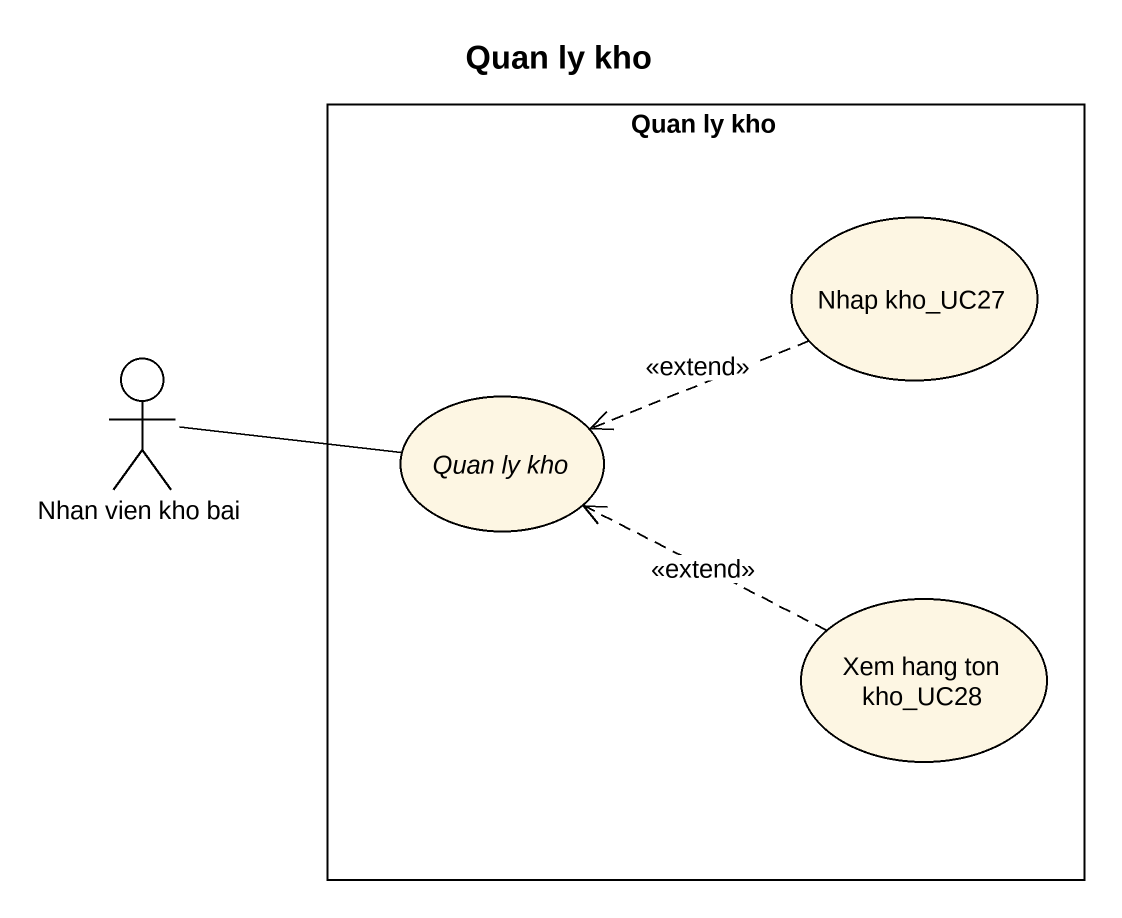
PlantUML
@startuml
title Quan ly kho
rectangle "Quan ly kho" as Quan_ly_kho {
  usecase "Nhap kho_UC27" as Nhap_kho_UC27
  usecase "Quan ly kho" as Quan_ly_kho_2
  usecase "Xem hang ton kho_UC28" as Xem_hang_ton_kho_UC28
}
actor "Nhan vien kho bai" as Nhan_vien_kho_bai
Nhap_kho_UC27 .left.> Quan_ly_kho_2 : <<extend>>
Nhan_vien_kho_bai -right- Quan_ly_kho_2
Xem_hang_ton_kho_UC28 .left.> Quan_ly_kho_2 : <<extend>>
@enduml
